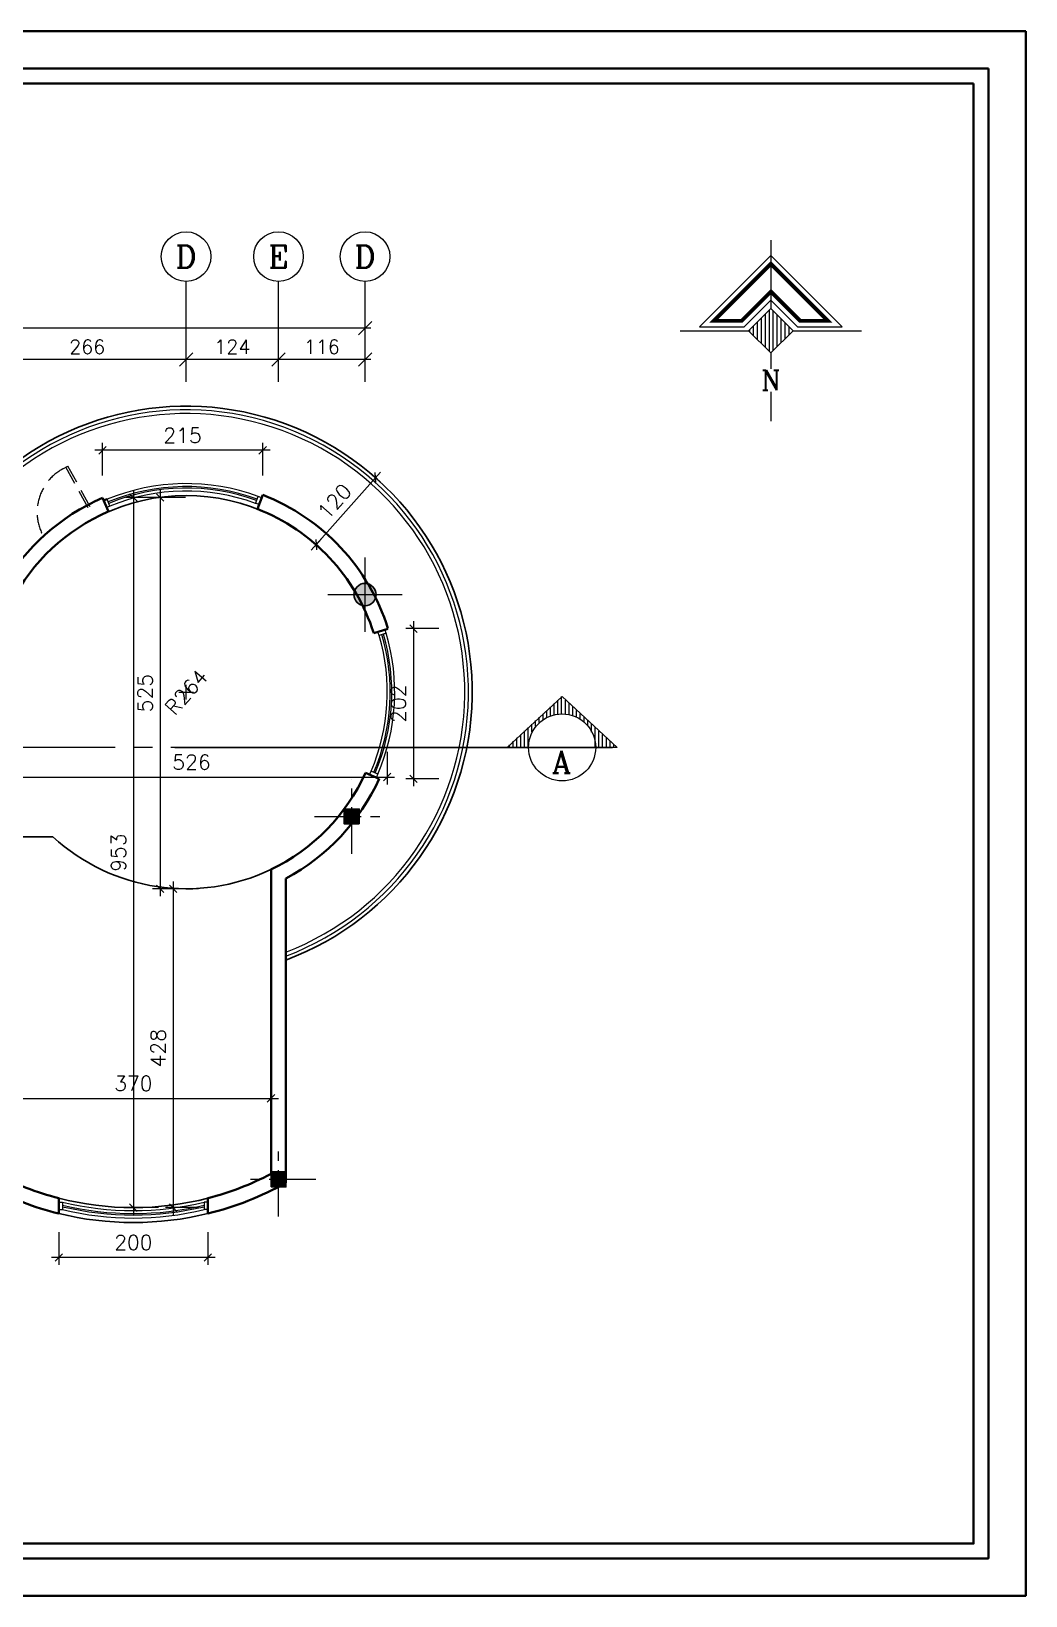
# Model space of a CAD drawing. Header units: millimetres. Extents: x -5645 to 36496, y -6563 to 7144.
# Drawn here: x 27157 to 28492, y -960 to 1140 of the extents above; entities that cross this region are included whole.
import ezdxf
from ezdxf.enums import TextEntityAlignment as Align

# ---------------------------------------------------------------- set-up
doc = ezdxf.new("R2010")
doc.units = ezdxf.units.MM
doc.header["$LTSCALE"] = 100
doc.linetypes.add('CENTER', pattern=[2, 1.25, -0.25, 0.25, -0.25])
doc.linetypes.add('HIDDEN', pattern=[0.375, 0.25, -0.125])
doc.layers.get('0').update_dxf_attribs({"lineweight": 40})
for name, color, linetype, lineweight in [('3', 3, 'Continuous', 15), ('AX', 9, 'CENTER', 18), ('COL', 2, 'Continuous', 30), ('SEC', 3, 'Continuous', 25), ('SECTION LINE', 12, 'CENTER', 25), ('WE', 4, 'Continuous', 30), ('WIN', 4, 'Continuous', 9)]:
    doc.layers.add(name, color=color, linetype=linetype, lineweight=lineweight)
for name, color, linetype in [('DIM', 8, 'Continuous'), ('DIMAX', 3, 'Continuous'), ('HID', 11, 'HIDDEN'), ('NORTH', 4, 'Continuous')]:
    doc.layers.add(name, color=color, linetype=linetype)
doc.styles.add('ROMANC', font='romanc')
doc.styles.add('SDIM', font='ROMANSP.shx')
doc.dimstyles.new('dim', dxfattribs={"dimscale": 100, "dimtxt": 0.2, "dimasz": 0.1, "dimexe": 0.1, "dimexo": 0, "dimgap": 0.1, "dimtad": 1, "dimdec": 0, "dimzin": 0, "dimdsep": 46, "dimtxsty": 'SDIM', "dimblk1": 'OBLIQUE', "dimblk2": 'OBLIQUE', "dimsah": 1, "dimcen": 0.1, "dimdle": 0.1, "dimclrd": 42, "dimclre": 42, "dimclrt": 3, "dimazin": 0, "dimtfac": 0.005556, "dimtdec": 0, "dimtix": 1, "dimtofl": 0, "dimtmove": 2, "dimatfit": 3, "dimldrblk": 'OBLIQUE', "dimfxl": 1, "dimtolj": 1, "dimtzin": 0, "dimarcsym": 0})
doc.dimstyles.new('DIM-AX', dxfattribs={"dimscale": 75, "dimtxt": 0.25, "dimasz": 0.24, "dimexe": 0.1, "dimexo": 0, "dimgap": 0.1, "dimtad": 1, "dimdec": 0, "dimdsep": 46, "dimtxsty": 'SDIM', "dimblk1": 'OBLIQUE', "dimblk2": 'OBLIQUE', "dimsah": 1, "dimcen": 0.1, "dimdle": 0.1, "dimclrd": 256, "dimclre": 256, "dimclrt": 256, "dimadec": 0, "dimazin": 0, "dimtfac": 1, "dimtdec": 4, "dimtix": 1, "dimtofl": 0, "dimtmove": 2, "dimatfit": 3, "dimldrblk": 'OBLIQUE', "dimfxl": 1, "dimtolj": 1, "dimarcsym": 0})

# ---------------------------------------------------------------- blocks, each defined once
blk = doc.blocks.new('c')
at = {"layer": 'AX'}
for p, q in [((0, -100), (0, 100)), ((100, 0), (-100, 0))]:
    blk.add_line(p, q, dxfattribs=at)
at = {"layer": 'COL'}
blk.add_lwpolyline([(-20, -20), (-20, 20), (20, 20), (20, -20)], close=True, dxfattribs=at)
blk.add_solid([(-20, -20), (-20, 20), (20, -20), (20, 20)], dxfattribs=at)
blk = doc.blocks.new('A$C2B3C694F')
at = {"layer": 'COL'}
blk.add_blockref('c', (100, 100), dxfattribs=at)
blk = doc.blocks.new('rewer')
blk.add_hatch(color=2).paths.add_polyline_path([(15, 0, 1), (-15, 0, 1)])
blk.add_circle((0, 0), 15)
at = {"layer": 'AX'}
for points in [[(0.1, 50), (0.1, -50)], [(-49.9, 0), (50.1, 0)]]:
    blk.add_lwpolyline(points, dxfattribs=at)
blk = doc.blocks.new('_OBLIQUE')
at = {"color": 0, "linetype": 'ByBlock'}
blk.add_line((-0.5, -0.5), (0.5, 0.5), dxfattribs=at)
blk = doc.blocks.new('*D37')
at = {"layer": 'DEFPOINTS', "color": 0, "transparency": 16777216}
for p in [(27109.5, -258.6), (27479.1, -258.6), (27479.1, -292.5)]:
    blk.add_point(p, dxfattribs=at)
at = {"layer": 'DIM', "color": 42, "lineweight": -2, "transparency": 16777216}
for p, q in [((27109.5, -258.6), (27109.5, -302.5)), ((27479.1, -258.6), (27479.1, -302.5)), ((27099.5, -292.5), (27489.1, -292.5))]:
    blk.add_line(p, q, dxfattribs=at)
at = {"layer": 'DIM', "color": 42, "lineweight": -2, "transparency": 16777216, "xscale": 10, "yscale": 10, "zscale": 10, "rotation": 180}
blk.add_blockref('_OBLIQUE', (27109.5, -292.5), dxfattribs=at)
at = {"layer": 'DIM', "color": 42, "lineweight": -2, "transparency": 16777216, "xscale": 10, "yscale": 10, "zscale": 10}
blk.add_blockref('_OBLIQUE', (27479.1, -292.5), dxfattribs=at)
at = {"layer": 'DIM', "color": 3, "transparency": 16777216, "insert": (27294.3, -272.5), "char_height": 20, "attachment_point": 5, "style": 'SDIM'}
blk.add_mtext('\\A1;370', dxfattribs=at)
blk = doc.blocks.new('*D38')
at = {"layer": 'DEFPOINTS', "color": 0, "transparency": 16777216}
for p in [(27328.2, 514), (27294.3, -439.2), (27328.2, -439.2)]:
    blk.add_point(p, dxfattribs=at)
at = {"layer": 'DIM', "color": 42, "lineweight": -2, "transparency": 16777216}
for p, q in [((27328.2, 514), (27284.3, 514)), ((27294.3, 524), (27294.3, -449.2)), ((27328.2, -439.2), (27284.3, -439.2))]:
    blk.add_line(p, q, dxfattribs=at)
at = {"layer": 'DIM', "color": 42, "lineweight": -2, "transparency": 16777216, "xscale": 10, "yscale": 10, "zscale": 10}
for p, rotation in [((27294.3, 514), 90), ((27294.3, -439.2), 270)]:
    blk.add_blockref('_OBLIQUE', p, dxfattribs=dict(at, rotation=rotation))
at = {"layer": 'DIM', "color": 3, "transparency": 16777216, "insert": (27274.3, 37.4), "char_height": 20, "attachment_point": 5, "rotation": 90, "style": 'SDIM'}
blk.add_mtext('\\A1;953', dxfattribs=at)
blk = doc.blocks.new('*D55')
at = {"layer": 'DEFPOINTS', "color": 0, "transparency": 16777216}
for p in [(27109.5, 172.8), (27635, 172.8), (27635, 138.8)]:
    blk.add_point(p, dxfattribs=at)
at = {"layer": 'DIM', "color": 42, "lineweight": -2, "transparency": 16777216}
for p, q in [((27109.5, 172.8), (27109.5, 128.8)), ((27635, 172.8), (27635, 128.8)), ((27099.5, 138.8), (27645, 138.8))]:
    blk.add_line(p, q, dxfattribs=at)
at = {"layer": 'DIM', "color": 42, "lineweight": -2, "transparency": 16777216, "xscale": 10, "yscale": 10, "zscale": 10, "rotation": 180}
blk.add_blockref('_OBLIQUE', (27109.5, 138.8), dxfattribs=at)
at = {"layer": 'DIM', "color": 42, "lineweight": -2, "transparency": 16777216, "xscale": 10, "yscale": 10, "zscale": 10}
blk.add_blockref('_OBLIQUE', (27635, 138.8), dxfattribs=at)
at = {"layer": 'DIM', "color": 3, "transparency": 16777216, "insert": (27372.3, 158.8), "char_height": 20, "attachment_point": 5, "style": 'SDIM'}
blk.add_mtext('\\A1;526', dxfattribs=at)
blk = doc.blocks.new('*D56')
at = {"layer": 'DEFPOINTS', "color": 0, "transparency": 16777216}
for p in [(27539.7, 450.7), (27365.1, 252.7)]:
    blk.add_point(p, dxfattribs=at)
at = {"layer": 'DIM', "color": 42, "lineweight": -2, "transparency": 16777216}
for p, q in [((27539.7, 450.7), (27546.3, 458.2)), ((27355.1, 252.7), (27375.1, 252.7)), ((27365.1, 242.7), (27365.1, 262.7))]:
    blk.add_line(p, q, dxfattribs=at)
at = {"layer": 'DIM', "color": 42, "lineweight": -2, "transparency": 16777216, "xscale": 10, "yscale": 10, "zscale": 10, "rotation": 228.5866216472818}
blk.add_blockref('_OBLIQUE', (27539.7, 450.7), dxfattribs=at)
at = {"layer": 'DIM', "color": 3, "transparency": 16777216, "insert": (27365.3, 252.9), "char_height": 20, "attachment_point": 5, "rotation": 48.5866, "style": 'SDIM'}
blk.add_mtext('\\A1;R264', dxfattribs=at)
blk = doc.blocks.new('*D57')
at = {"layer": 'DEFPOINTS', "color": 0, "transparency": 16777216}
for p in [(27364.2, 514), (27330.2, -11.2), (27364.2, -11.2)]:
    blk.add_point(p, dxfattribs=at)
at = {"layer": 'DIM', "color": 42, "lineweight": -2, "transparency": 16777216}
for p, q in [((27364.2, 514), (27320.2, 514)), ((27330.2, 524), (27330.2, -21.2)), ((27364.2, -11.2), (27320.2, -11.2))]:
    blk.add_line(p, q, dxfattribs=at)
at = {"layer": 'DIM', "color": 42, "lineweight": -2, "transparency": 16777216, "xscale": 10, "yscale": 10, "zscale": 10}
for p, rotation in [((27330.2, 514), 90), ((27330.2, -11.2), 270)]:
    blk.add_blockref('_OBLIQUE', p, dxfattribs=dict(at, rotation=rotation))
at = {"layer": 'DIM', "color": 3, "transparency": 16777216, "insert": (27310.2, 251.4), "char_height": 20, "attachment_point": 5, "rotation": 90, "style": 'SDIM'}
blk.add_mtext('\\A1;525', dxfattribs=at)
blk = doc.blocks.new('*D58')
at = {"layer": 'DEFPOINTS', "color": 0, "transparency": 16777216}
for p in [(27381.5, -11.2), (27347.6, -439.2), (27381.5, -439.2)]:
    blk.add_point(p, dxfattribs=at)
at = {"layer": 'DIM', "color": 42, "lineweight": -2, "transparency": 16777216}
for p, q in [((27381.5, -11.2), (27337.6, -11.2)), ((27347.6, -1.2), (27347.6, -449.2)), ((27381.5, -439.2), (27337.6, -439.2))]:
    blk.add_line(p, q, dxfattribs=at)
at = {"layer": 'DIM', "color": 42, "lineweight": -2, "transparency": 16777216, "xscale": 10, "yscale": 10, "zscale": 10}
for p, rotation in [((27347.6, -11.2), 90), ((27347.6, -439.2), 270)]:
    blk.add_blockref('_OBLIQUE', p, dxfattribs=dict(at, rotation=rotation))
at = {"layer": 'DIM', "color": 3, "transparency": 16777216, "insert": (27327.6, -225.2), "char_height": 20, "attachment_point": 5, "rotation": 90, "style": 'SDIM'}
blk.add_mtext('\\A1;428', dxfattribs=at)
blk = doc.blocks.new('*D65')
at = {"layer": 'DEFPOINTS', "color": 0, "transparency": 16777216}
for p in [(27619.1, 540.7), (27619.1, 540.7), (27539.7, 450.7)]:
    blk.add_point(p, dxfattribs=at)
at = {"layer": 'DIM', "color": 42, "lineweight": -2, "transparency": 16777216}
for p, q in [((27533.1, 443.2), (27625.8, 548.2)), ((27619.1, 540.7), (27626.6, 534.1)), ((27539.7, 450.7), (27547.2, 444))]:
    blk.add_line(p, q, dxfattribs=at)
at = {"layer": 'DIM', "color": 42, "lineweight": -2, "transparency": 16777216, "xscale": 10, "yscale": 10, "zscale": 10}
for p, rotation in [((27619.1, 540.7), 48.58662164728081), ((27539.7, 450.7), 228.5866216472808)]:
    blk.add_blockref('_OBLIQUE', p, dxfattribs=dict(at, rotation=rotation))
at = {"layer": 'DIM', "color": 3, "transparency": 16777216, "insert": (27564.4, 508.9), "char_height": 20, "attachment_point": 5, "rotation": 48.5866, "style": 'SDIM'}
blk.add_mtext('\\A1;120', dxfattribs=at)
blk = doc.blocks.new('*D77')
at = {"layer": 'DEFPOINTS', "color": 0, "transparency": 16777216}
for p in [(27194.3, -472), (27394.3, -472), (27194.3, -506)]:
    blk.add_point(p, dxfattribs=at)
at = {"layer": 'DIM', "color": 42, "lineweight": -2, "transparency": 16777216}
for p, q in [((27194.3, -472), (27194.3, -516)), ((27394.3, -472), (27394.3, -516)), ((27404.3, -506), (27184.3, -506))]:
    blk.add_line(p, q, dxfattribs=at)
at = {"layer": 'DIM', "color": 42, "lineweight": -2, "transparency": 16777216, "xscale": 10, "yscale": 10, "zscale": 10, "rotation": 180}
blk.add_blockref('_OBLIQUE', (27194.3, -506), dxfattribs=at)
at = {"layer": 'DIM', "color": 42, "lineweight": -2, "transparency": 16777216, "xscale": 10, "yscale": 10, "zscale": 10}
blk.add_blockref('_OBLIQUE', (27394.3, -506), dxfattribs=at)
at = {"layer": 'DIM', "color": 3, "transparency": 16777216, "insert": (27294.3, -486), "char_height": 20, "attachment_point": 5, "style": 'SDIM'}
blk.add_mtext('\\A1;200', dxfattribs=at)
blk = doc.blocks.new('*D81')
at = {"layer": 'DEFPOINTS', "color": 0, "transparency": 16777216}
for p in [(27704.2, 338), (27670.2, 136.4), (27704.2, 136.4)]:
    blk.add_point(p, dxfattribs=at)
at = {"layer": 'DIM', "color": 42, "lineweight": -2, "transparency": 16777216}
for p, q in [((27704.2, 338), (27660.2, 338)), ((27670.2, 348), (27670.2, 126.4)), ((27704.2, 136.4), (27660.2, 136.4))]:
    blk.add_line(p, q, dxfattribs=at)
at = {"layer": 'DIM', "color": 42, "lineweight": -2, "transparency": 16777216, "xscale": 10, "yscale": 10, "zscale": 10}
for p, rotation in [((27670.2, 338), 90), ((27670.2, 136.4), 270)]:
    blk.add_blockref('_OBLIQUE', p, dxfattribs=dict(at, rotation=rotation))
at = {"layer": 'DIM', "color": 3, "transparency": 16777216, "insert": (27650.2, 237.2), "char_height": 20, "attachment_point": 5, "rotation": 90, "style": 'SDIM'}
blk.add_mtext('\\A1;202', dxfattribs=at)
blk = doc.blocks.new('*D82')
at = {"layer": 'DEFPOINTS', "color": 0, "transparency": 16777216}
for p in [(27252.8, 577.4), (27252.8, 543.5), (27467.9, 543.5)]:
    blk.add_point(p, dxfattribs=at)
at = {"layer": 'DIM', "color": 42, "lineweight": -2, "transparency": 16777216}
for p, q in [((27477.9, 577.4), (27242.8, 577.4)), ((27252.8, 543.5), (27252.8, 587.4)), ((27467.9, 543.5), (27467.9, 587.4))]:
    blk.add_line(p, q, dxfattribs=at)
at = {"layer": 'DIM', "color": 42, "lineweight": -2, "transparency": 16777216, "xscale": 10, "yscale": 10, "zscale": 10, "rotation": 180}
blk.add_blockref('_OBLIQUE', (27252.8, 577.4), dxfattribs=at)
at = {"layer": 'DIM', "color": 42, "lineweight": -2, "transparency": 16777216, "xscale": 10, "yscale": 10, "zscale": 10}
blk.add_blockref('_OBLIQUE', (27467.9, 577.4), dxfattribs=at)
at = {"layer": 'DIM', "color": 3, "transparency": 16777216, "insert": (27360.3, 597.4), "char_height": 20, "attachment_point": 5, "style": 'SDIM'}
blk.add_mtext('\\A1;215', dxfattribs=at)
blk = doc.blocks.new('*D114')
at = {"layer": 'DEFPOINTS', "color": 0, "transparency": 16777216}
for p in [(27099.5, 699.2), (27099.5, 669.4), (27365.1, 669.4)]:
    blk.add_point(p, dxfattribs=at)
at = {"layer": 'DIMAX', "lineweight": -2, "transparency": 16777216}
for p, q in [((27372.6, 699.2), (27092, 699.2)), ((27099.5, 669.4), (27099.5, 706.7)), ((27365.1, 669.4), (27365.1, 706.7))]:
    blk.add_line(p, q, dxfattribs=at)
at = {"layer": 'DIMAX', "lineweight": -2, "transparency": 16777216, "xscale": 18, "yscale": 18, "zscale": 18, "rotation": 180}
blk.add_blockref('_OBLIQUE', (27099.5, 699.2), dxfattribs=at)
at = {"layer": 'DIMAX', "lineweight": -2, "transparency": 16777216, "xscale": 18, "yscale": 18, "zscale": 18}
blk.add_blockref('_OBLIQUE', (27365.1, 699.2), dxfattribs=at)
at = {"layer": 'DIMAX', "transparency": 16777216, "insert": (27232.3, 716.1), "char_height": 18.75, "attachment_point": 5, "style": 'SDIM'}
blk.add_mtext('\\A1;266', dxfattribs=at)
blk = doc.blocks.new('*D115')
at = {"layer": 'DEFPOINTS', "color": 0, "transparency": 16777216}
for p in [(27099.5, 699.2), (27099.5, 669.4), (27365.1, 669.4)]:
    blk.add_point(p, dxfattribs=at)
at = {"layer": 'DIMAX', "lineweight": -2, "transparency": 16777216}
for p, q in [((27372.6, 699.2), (27092, 699.2)), ((27099.5, 669.4), (27099.5, 706.7)), ((27365.1, 669.4), (27365.1, 706.7))]:
    blk.add_line(p, q, dxfattribs=at)
at = {"layer": 'DIMAX', "lineweight": -2, "transparency": 16777216, "xscale": 18, "yscale": 18, "zscale": 18, "rotation": 180}
blk.add_blockref('_OBLIQUE', (27099.5, 699.2), dxfattribs=at)
at = {"layer": 'DIMAX', "lineweight": -2, "transparency": 16777216, "xscale": 18, "yscale": 18, "zscale": 18}
blk.add_blockref('_OBLIQUE', (27365.1, 699.2), dxfattribs=at)
at = {"layer": 'DIMAX', "transparency": 16777216, "insert": (27232.3, 716.1), "char_height": 18.75, "attachment_point": 5, "style": 'SDIM'}
blk.add_mtext('\\A1;266', dxfattribs=at)
blk = doc.blocks.new('*D116')
at = {"layer": 'DEFPOINTS', "color": 0, "transparency": 16777216}
for p in [(27365.1, 699.2), (27365.1, 669.4), (27489.1, 669.4)]:
    blk.add_point(p, dxfattribs=at)
at = {"layer": 'DIMAX', "lineweight": -2, "transparency": 16777216}
for p, q in [((27496.6, 699.2), (27357.6, 699.2)), ((27365.1, 669.4), (27365.1, 706.7)), ((27489.1, 669.4), (27489.1, 706.7))]:
    blk.add_line(p, q, dxfattribs=at)
at = {"layer": 'DIMAX', "lineweight": -2, "transparency": 16777216, "xscale": 18, "yscale": 18, "zscale": 18, "rotation": 180}
blk.add_blockref('_OBLIQUE', (27365.1, 699.2), dxfattribs=at)
at = {"layer": 'DIMAX', "lineweight": -2, "transparency": 16777216, "xscale": 18, "yscale": 18, "zscale": 18}
blk.add_blockref('_OBLIQUE', (27489.1, 699.2), dxfattribs=at)
at = {"layer": 'DIMAX', "transparency": 16777216, "insert": (27427.1, 716.1), "char_height": 18.75, "attachment_point": 5, "style": 'SDIM'}
blk.add_mtext('\\A1;124', dxfattribs=at)
blk = doc.blocks.new('*D117')
at = {"layer": 'DEFPOINTS', "color": 0, "transparency": 16777216}
for p in [(26369.5, 741.3), (26369.5, 711.6), (27605.3, 711.6)]:
    blk.add_point(p, dxfattribs=at)
at = {"layer": 'DIMAX', "lineweight": -2, "transparency": 16777216}
for p, q in [((27612.8, 741.3), (26362, 741.3)), ((26369.5, 711.6), (26369.5, 748.8)), ((27605.3, 711.6), (27605.3, 748.8))]:
    blk.add_line(p, q, dxfattribs=at)
at = {"layer": 'DIMAX', "lineweight": -2, "transparency": 16777216, "xscale": 18, "yscale": 18, "zscale": 18, "rotation": 180}
blk.add_blockref('_OBLIQUE', (26369.5, 741.3), dxfattribs=at)
at = {"layer": 'DIMAX', "lineweight": -2, "transparency": 16777216, "xscale": 18, "yscale": 18, "zscale": 18}
blk.add_blockref('_OBLIQUE', (27605.3, 741.3), dxfattribs=at)
at = {"layer": 'DIMAX', "transparency": 16777216, "insert": (26756.8, 758.2), "char_height": 18.75, "attachment_point": 5, "style": 'SDIM'}
blk.add_mtext('\\A1;1236', dxfattribs=at)
blk = doc.blocks.new('*D107')
at = {"layer": 'DEFPOINTS', "color": 0, "transparency": 16777216}
for p in [(27489.1, 699.2), (27489.1, 669.4), (27605.3, 669.4)]:
    blk.add_point(p, dxfattribs=at)
at = {"layer": 'DIMAX', "lineweight": -2, "transparency": 16777216}
for p, q in [((27612.8, 699.2), (27481.6, 699.2)), ((27489.1, 669.4), (27489.1, 706.7)), ((27605.3, 669.4), (27605.3, 706.7))]:
    blk.add_line(p, q, dxfattribs=at)
at = {"layer": 'DIMAX', "lineweight": -2, "transparency": 16777216, "xscale": 18, "yscale": 18, "zscale": 18, "rotation": 180}
blk.add_blockref('_OBLIQUE', (27489.1, 699.2), dxfattribs=at)
at = {"layer": 'DIMAX', "lineweight": -2, "transparency": 16777216, "xscale": 18, "yscale": 18, "zscale": 18}
blk.add_blockref('_OBLIQUE', (27605.3, 699.2), dxfattribs=at)
at = {"layer": 'DIMAX', "transparency": 16777216, "insert": (27547.2, 716.1), "char_height": 18.75, "attachment_point": 5, "style": 'SDIM'}
blk.add_mtext('\\A1;116', dxfattribs=at)
blk = doc.blocks.new('*X18')
at = {"color": 0}
for p, q in [((133096, 81538), (133096, 82193)), ((133196, 81438), (133196, 82293)), ((133296, 81338), (133296, 82393)), ((133396, 81362), (133396, 82369)), ((133496, 81462), (133496, 82269)), ((133596, 81562), (133596, 82169)), ((132796, 81838), (132796, 81893)), ((132896, 81738), (132896, 81993)), ((132996, 81638), (132996, 82093)), ((133696, 81662), (133696, 82069)), ((133796, 81762), (133796, 81969)), ((133896, 81862), (133896, 81869))]:
    blk.add_line(p, q, dxfattribs=at)
blk = doc.blocks.new('N1')
at = {"layer": 'NORTH', "color": 4}
for p, q in [((0, 4600), (0, 2866)), ((-1809, 2400), (-678, 2400)), ((678, 2400), (1809, 2400)), ((-2300, 2300), (-566, 2300)), ((566, 2300), (2300, 2300)), ((0, 1734), (0, 1333)), ((0, 752), (0, 0))]:
    blk.add_line(p, q, dxfattribs=at)
for points in [[(1809, 2400), (0, 4209), (-1809, 2400)], [(678, 2400), (0, 3078), (-678, 2400)]]:
    blk.add_lwpolyline(points, dxfattribs=at)
at = {"layer": 'NORTH', "color": 4, "const_width": 100}
blk.add_lwpolyline([(-740, 2550), (0, 3290), (740, 2550), (1447, 2550), (0, 3997), (-1447, 2550)], close=True, dxfattribs=at)
at = {"layer": 'NORTH', "color": 4}
blk.add_lwpolyline([(-566, 2300), (0, 1734), (566, 2300), (0, 2866)], close=True, dxfattribs=at)
blk.add_blockref('*X18', (-133334, -79566), dxfattribs=at)
at = {"layer": 'NORTH', "color": 6, "style": 'ROMANC'}
blk.add_text('N', height=500, dxfattribs=at).set_placement((0, 1044), align=Align.MIDDLE_CENTER)
blk = doc.blocks.new('A$C216A3D5C')
at = {"layer": 'DIM', "xscale": 0.11314285714286, "yscale": 0.11314285714286, "zscale": 0.11314285714286}
blk.add_blockref('N1', (260.2, 0), dxfattribs=at)
blk = doc.blocks.new('A$C22C55B7B')
at = {"layer": 'COL', "xscale": 0.66796875, "yscale": 0.66796875, "zscale": 0.66796875}
blk.add_blockref('A$C216A3D5C', (0, 0), dxfattribs=at)
blk = doc.blocks.new('*X83')
at = {"color": 0}
for p, q in [((3550, 1375), (3550, 1378.5)), ((3555, 1370.3), (3555, 1378.5)), ((3560, 1365.7), (3560, 1378.5)), ((3565, 1361.1), (3565, 1378.5)), ((3570, 1356.5), (3570, 1378.5)), ((3575, 1351.9), (3575, 1378.5)), ((3665, 1351.8), (3665, 1377.1)), ((3670, 1356.4), (3670, 1378.5)), ((3675, 1361.1), (3675, 1378.5)), ((3680, 1365.7), (3680, 1378.5)), ((3685, 1370.3), (3685, 1378.5)), ((3690, 1374.9), (3690, 1378.5)), ((3580, 1347.3), (3580, 1357.9)), ((3585, 1342.6), (3585, 1350.2)), ((3590, 1338), (3590, 1345)), ((3650, 1338), (3650, 1344.9)), ((3655, 1342.6), (3655, 1350.2)), ((3660, 1347.2), (3660, 1357.8)), ((3595, 1333.4), (3595, 1341.1)), ((3600, 1328.8), (3600, 1338.2)), ((3605, 1324.2), (3605, 1336.1)), ((3610, 1319.6), (3610, 1334.6)), ((3615, 1314.9), (3615, 1333.8)), ((3620, 1310.3), (3620, 1333.5)), ((3625, 1314.9), (3625, 1333.8)), ((3630, 1319.5), (3630, 1334.6)), ((3635, 1324.1), (3635, 1336.1)), ((3640, 1328.8), (3640, 1338.2)), ((3645, 1333.4), (3645, 1341.1))]:
    blk.add_line(p, q, dxfattribs=at)

msp = doc.modelspace()

# ---------------------------------------------------------------- linework, layer by layer
for p, q in [((27479.1, 14.7), (27479.1, -394)), ((27499.1, -405.9), (27499.1, 2.6))]:
    msp.add_line(p, q)
for points in [[(28492, 1139.9), (28492, -960.1), (25592, -960.1), (25592, 1139.9), (28492, 1139.9)], [(27260.7, 495.1), (27252.8, 513.4)], [(27467.9, 517.4), (27460.7, 498.8)], [(27636, 337.9), (27616.9, 331.9)], [(27624.1, 136.4), (27605.9, 144.6)], [(27194.3, -426.5), (27194.3, -447.2)], [(27394.3, -426.5), (27394.3, -447.2)]]:
    msp.add_lwpolyline(points)
for points in [[(28442, 1089.9), (28442, -910.1), (25642, -910.1), (25642, 1089.9)], [(28422, 1069.9), (28422, -890.1), (25662, -890.1), (25662, 1069.9)]]:
    msp.add_lwpolyline(points, close=True)
for centre, radius, start, end in [((27365.3, 252.9), 283.8, 113.3616, 150.2546), ((27365.3, 252.9), 279.8, 112.3375, 113.3616), ((27365.3, 252.9), 283.8, 17.4437, 68.7972), ((27365.1, 252.7), 263.9, 113.3212, 152.7259), ((27365.1, 252.7), 263.9, 17.4651, 68.7818), ((27365.1, 252.7), 263.9, 295.5758, 335.8138), ((27365.3, 252.9), 283.8, 298.1333, 335.7741), ((27294.3, -39.2), 400, 242.3682, 255.523), ((27294.3, -39.2), 400, 284.477, 297.5148), ((27294.3, -39.2), 420, 242.3682, 256.2263), ((27294.3, -39.2), 420, 283.7737, 299.1827)]:
    msp.add_arc(centre, radius, start, end)
at = {"layer": '3'}
for q in [(27795.9, 178.6), (27943.6, 178.6)]:
    msp.add_line((27869.8, 246.8), q, dxfattribs=at)
msp.add_circle((27869.8, 178.6), 45, dxfattribs=at)
at = {"layer": 'DIMAX'}
for p, q in [((27365.1, 674.1), (27365.1, 804.1)), ((27365.1, 674.1), (27365.1, 804.1)), ((27489.1, 674.1), (27489.1, 804.1)), ((27489.1, 674.1), (27489.1, 804.1)), ((27605.3, 674.1), (27605.3, 804.1)), ((27605.3, 674.1), (27605.3, 804.1))]:
    msp.add_line(p, q, dxfattribs=at)
for centre in [(27365.1, 837.4), (27365.1, 837.4), (27489.1, 837.4), (27489.1, 837.4), (27605.3, 837.4), (27605.3, 837.4)]:
    msp.add_circle(centre, 33.3, dxfattribs=at)
at = {"layer": 'HID'}
for p, q in [((27233.8, 500.2), (27203.6, 554.7)), ((27236.4, 501.7), (27206.2, 556.1))]:
    msp.add_line(p, q, dxfattribs=at)
msp.add_lwpolyline([(27171.9, 465, -0.401857), (27199.8, 552.6), (27206.2, 556.1)], format="xyb", dxfattribs=at)
at = {"layer": 'SEC', "color": 5}
for p, q in [((27350, 178.6), (27937.4, 178.6)), ((27943.6, 178.6), (27356.2, 178.6))]:
    msp.add_line(p, q, dxfattribs=at)
at = {"layer": 'SECTION LINE', "color": 3, "lineweight": -3}
msp.add_line((27869.8, 178.6), (26088, 178.6), dxfattribs=at)
at = {"layer": 'WE'}
msp.add_lwpolyline([(27109.5, 58.7), (27186.3, 58.7)], dxfattribs=at)
for centre, radius, start, end in [((27365.3, 252.9), 383.8, 290.4051, 136.0193), ((27365.1, 252.7), 263.9, 64.4242, 115.5758), ((27365.1, 252.7), 263.9, 227.3323, 295.5758), ((27294.3, -39.2), 400, 255.523, 284.477), ((27294.3, -39.2), 420, 256.2263, 283.7737)]:
    msp.add_arc(centre, radius, start, end, dxfattribs=at)
at = {"layer": 'WIN', "color": 3}
for points in [[(27262.9, 502.5), (27259, 511.6)], [(27458.2, 506.1), (27461.8, 515.5)], [(27633.6, 332), (27624.1, 328.8)], [(27622.4, 142.7), (27613.3, 146.8)], [(27194.3, -431.8), (27199.3, -431.8)], [(27199.3, -431.8), (27199.3, -441.8)], [(27389.3, -431.8), (27389.3, -441.8)], [(27394.3, -431.8), (27389.3, -431.8)], [(27194.3, -441.8), (27199.3, -441.8)], [(27394.3, -441.8), (27389.3, -441.8)]]:
    msp.add_lwpolyline(points, dxfattribs=at)
for centre, radius, start, end in [((27365.3, 252.9), 378.8, 290.6867, 136.0193), ((27365.3, 252.9), 373.8, 290.9764, 136.0193), ((27365.3, 252.9), 279.8, 112.3375, 113.3616), ((27365.3, 252.9), 269.8, 68.7972, 69.8593), ((27365.3, 252.9), 279.8, 68.7972, 69.8213), ((27365.3, 252.9), 269.8, 112.2995, 113.3616), ((27366.8, 247.9), 279.8, 17.479, 18.5031), ((27366.8, 247.9), 269.8, 17.4426, 18.5046), ((27365.3, 252.9), 269.8, 335.7721, 336.8341), ((27365.3, 252.9), 279.8, 335.7736, 336.7976)]:
    msp.add_arc(centre, radius, start, end, dxfattribs=at)
at = {"layer": 'WIN'}
for centre, radius, start, end in [((27365.3, 252.9), 279.8, 69.8213, 112.3375), ((27365.3, 252.9), 275.8, 69.8362, 112.3226), ((27365.3, 252.9), 273.8, 69.8437, 112.315), ((27365.3, 252.9), 269.8, 69.8593, 112.2995), ((27365.3, 252.9), 269.8, 69.8593, 112.2995), ((27365.3, 252.9), 269.8, 336.8341, 16.3432), ((27365.3, 252.9), 273.8, 336.8192, 16.3742), ((27365.3, 252.9), 275.8, 336.8119, 16.3893), ((27365.3, 252.9), 279.8, 336.7976, 16.419), ((27294.3, -37.8), 405.3, 256.4449, 283.5551), ((27294.3, -39.2), 407.9, 256.5326, 283.4674), ((27294.3, -39.2), 409.9, 256.5995, 283.4005), ((27294.3, -47.9), 405.3, 256.4431, 283.5569)]:
    msp.add_arc(centre, radius, start, end, dxfattribs=at)

# ---------------------------------------------------------------- block references
at = {"layer": '3', "rotation": 180}
msp.add_blockref('*X83', (31488.7, 1557.1), dxfattribs=at)
at = {"layer": 'COL', "xscale": -1, "rotation": 180}
msp.add_blockref('rewer', (27605.2, 383.7), dxfattribs=at)
at = {"layer": 'COL', "yscale": 0.5, "zscale": 0.5}
for name, p, xscale in [('A$C2B3C694F', (27637.4, 35.8), -0.5), ('c', (27489.1, -401.3), 0.5)]:
    msp.add_blockref(name, p, dxfattribs=dict(at, xscale=xscale))
at = {"layer": 'HID', "xscale": 0.7000000000116415, "yscale": 0.6999999999825377, "zscale": 0.7}
msp.add_blockref('A$C22C55B7B', (28028.3, 616.3), dxfattribs=at)

# ---------------------------------------------------------------- texts
at = {"layer": 'DIMAX', "style": 'ROMANC'}
for s, p in [('D', (27365.1, 837.4)), ('E', (27489.1, 837.4)), ('D', (27605.3, 837.4)), ('A', (27868.9, 158.8))]:
    msp.add_text(s, height=30, dxfattribs=at).set_placement(p, align=Align.MIDDLE)

# ---------------------------------------------------------------- dimensions: what is measured, and where the dimension line sits
at = {"layer": 'DIM'}
for base, p1, p2, angle, picture, middle in [((27252.8, 577.4), (27467.9, 543.5), (27252.8, 543.5), 180, '*D82', (27360.3, 597.4)), ((27294.3, -439.2), (27328.2, 514), (27328.2, -439.2), 270, '*D38', (27274.3, 37.4)), ((27330.2, -11.2), (27364.2, 514), (27364.2, -11.2), 270, '*D57', (27310.2, 251.4)), ((27670.2, 136.4), (27704.2, 338), (27704.2, 136.4), 270, '*D81', (27650.2, 237.2)), ((27347.6, -439.2), (27381.5, -11.2), (27381.5, -439.2), 270, '*D58', (27327.6, -225.2)), ((27194.3, -506), (27394.3, -472), (27194.3, -472), 180, '*D77', (27294.3, -486))]:
    dim = msp.add_linear_dim(base=base, p1=p1, p2=p2, angle=angle, dimstyle='dim', dxfattribs=at)
    dim.commit()
    dim.dimension.update_dxf_attribs({"geometry": picture, "text_midpoint": middle})
dim = msp.add_aligned_dim(p1=(27539.7, 450.7), p2=(27619.1, 540.7), distance=0, dimstyle='dim', dxfattribs=at)
dim.commit()
dim.dimension.update_dxf_attribs({"geometry": '*D65', "text_midpoint": (27564.4, 508.9)})
dim = msp.add_radius_dim(center=(27365.1, 252.7), mpoint=(27539.7, 450.7), dimstyle='dim', dxfattribs=at)
dim.commit()
dim.dimension.update_dxf_attribs({"geometry": '*D56', "text_midpoint": (27365.3, 252.9), "dimtype": 164})
for base, p1, p2, picture, middle in [((27635.0389, 138.8309), (27109.4914, 172.7721), (27635.0389, 172.7721), '*D55', (27372.2652, 158.8309)), ((27479.1, -292.5), (27109.5, -258.6), (27479.1, -258.6), '*D37', (27294.3, -272.5))]:
    dim = msp.add_linear_dim(base=base, p1=p1, p2=p2, dimstyle='dim', dxfattribs=at)
    dim.commit()
    dim.dimension.update_dxf_attribs({"geometry": picture, "text_midpoint": middle})
at = {"layer": 'DIMAX'}
dim = msp.add_linear_dim(base=(26369.5, 741.3), p1=(27605.3, 711.6), p2=(26369.5, 711.6), angle=180, dimstyle='DIM-AX', dxfattribs=at)
dim.commit()
dim.dimension.update_dxf_attribs({"geometry": '*D117', "text_midpoint": (26756.8, 758.2), "dimtype": 160})
for base, p1, p2, picture, middle in [((27099.5, 699.2), (27365.1, 669.4), (27099.5, 669.4), '*D114', (27232.3, 716.1)), ((27099.5, 699.2), (27365.1, 669.4), (27099.5, 669.4), '*D115', (27232.3, 716.1)), ((27365.1, 699.2), (27489.1, 669.4), (27365.1, 669.4), '*D116', (27427.1, 716.1)), ((27489.1, 699.2), (27605.3, 669.4), (27489.1, 669.4), '*D107', (27547.2, 716.1))]:
    dim = msp.add_linear_dim(base=base, p1=p1, p2=p2, angle=180, dimstyle='DIM-AX', dxfattribs=at)
    dim.commit()
    dim.dimension.update_dxf_attribs({"geometry": picture, "text_midpoint": middle})

doc.saveas('drawing.dxf')
